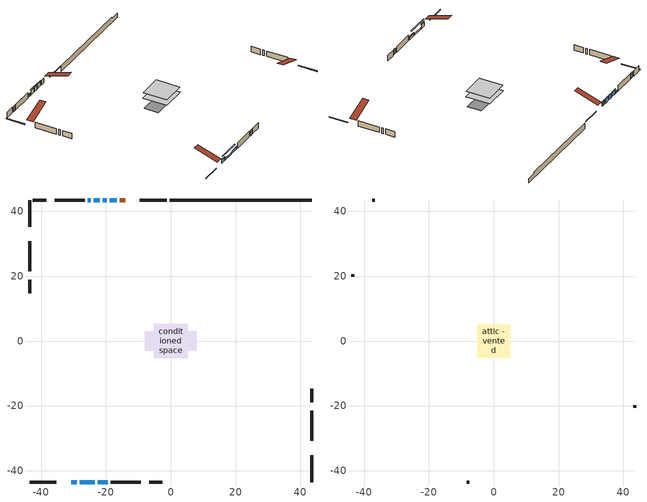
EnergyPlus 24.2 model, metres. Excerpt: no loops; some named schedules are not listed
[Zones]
conditioned space
 floor adiabatic (AdiabaticFloorConstruction): -5.28,-5.28 -5.28,5.28 5.28,5.28 5.28,-5.28 z1.22
 floor foundation (Slab1 construction): -7.99,-2.98 -7.99,2.98 7.99,2.98 7.99,-2.98 z-1.22
 wall outside (RimJoist1 construction): -1.28,43.54 -9.51,43.54 / -43.54,-43.54 -35.31,-43.54 / -43.54,43.54 -43.54,35.31 / 43.54,-43.54 43.54,-35.31 z1.22:1.52
 wall outside (AdiabaticWallConstruction 1): -14.02,43.54 -15.7,43.54 z1.22:3.25
 wall outside (AdiabaticWallConstruction): -30.8,-43.54 -28.97,-43.54 z1.22:2.74; -28.04,-43.54 -23.47,-43.54 / -24.75,43.54 -25.67,43.54 z1.22:1.83; -22.54,-43.54 -19.49,-43.54 z1.22:2.14; -16.63,43.54 -18.77,43.54 / -19.69,43.54 -21.07,43.54 z1.22:3.05; -21.99,43.54 -23.82,43.54 z1.22:3.2
 wall outside (Wall1 construction): -26.6,43.54 -35.88,43.54 / -18.56,-43.54 -9.28,-43.54 / -43.54,30.8 -43.54,21.51 / 43.54,-30.8 43.54,-21.51 z1.22:3.66
 wall outside (Wall3 construction): -38.51,43.54 -42.61,43.54 / -6.64,-43.54 -2.55,-43.54 / -43.54,18.88 -43.54,14.79 / 43.54,-18.88 43.54,-14.79 z1.22:3.66
 wall foundation (FoundationWall1 construction): -0.35,43.54,-1.22 -0.35,43.54,1.22 39.15,43.54,1.22 39.15,43.54,0.59 43.54,43.54,0.59 43.54,43.54,-1.22
 window (WindowConstruction): -30.8,-43.54 -28.97,-43.54 z1.22:2.74
 window (WindowConstruction 6): -28.04,-43.54 -23.47,-43.54 z1.22:1.83
 window (WindowConstruction 1): -22.54,-43.54 -19.49,-43.54 z1.22:2.13
 window (WindowConstruction 2): -16.63,43.54 -18.76,43.54 z1.22:3.05
 window (WindowConstruction 3): -19.69,43.54 -21.07,43.54 z1.22:3.05
 window (WindowConstruction 4): -21.99,43.54 -23.82,43.54 z1.22:3.2
 window (WindowConstruction 5): -24.75,43.54 -25.67,43.54 z1.22:1.83
 door (Door): -14.02,43.54 -15.7,43.54 z1.22:3.25
 ceiling adiabatic (AdiabaticFloorConstruction): 5.28,-5.28 5.28,5.28 -5.28,5.28 -5.28,-5.28 z1.22
attic - vented
 floor to conditioned space (Floor1 construction Reversed): -5.17,-5.17 -5.17,5.17 5.17,5.17 5.17,-5.17 z3.66
 wall outside (Wall2 construction): -36.81,43.54 -37.59,43.54 / -8.35,-43.54 -7.57,-43.54 / -43.54,20.59 -43.54,19.81 / 43.54,-20.59 43.54,-19.81 z1.22:3.66
 roof outside (Roof1 construction): -13.09,43.54,3.66 -13.09,33.47,7.01 -10.44,33.47,7.01 -10.44,43.54,3.66; -31.73,-43.54,3.66 -31.73,-33.47,7.01 -34.38,-33.47,7.01 -34.38,-43.54,3.66; -43.54,31.73,3.66 -33.47,31.73,7.01 -33.47,34.38,7.01 -43.54,34.38,3.66; 43.54,-31.73,3.66 33.47,-31.73,7.01 33.47,-34.38,7.01 43.54,-34.38,3.66
shading: -28.67,-43.54 -31.1,-43.54 -31.1,-43.84 -28.67,-43.84 z3.04; -21.03,-43.54 -30.48,-43.54 -30.48,-43.84 -21.03,-43.84 z4.27; -19.19,-43.54 -22.84,-43.54 -22.84,-43.84 -19.19,-43.84 z2.43; -19.06,43.54 -16.33,43.54 -16.33,43.84 -19.06,43.84 z3.35; -21.36,43.54 -19.4,43.54 -19.4,43.84 -21.36,43.84 z3.35; -24.12,43.54 -21.7,43.54 -21.7,43.84 -24.12,43.84 z3.5; -25.97,43.54 -24.45,43.54 -24.45,43.84 -25.97,43.84 z2.13
[Building]
Building 1: Terrain=Suburbs
[Site:Location]
Sault Ste Marie AP_ON: Latitude {deg}=46.49; Longitude {deg}=-84.51; Time Zone {hr}=-5; Elevation {m}=192; Keep Site Location Information=Yes
[Site:GroundTemperature:Shallow]
0.840846, -1.16074, -1.32103, -0.371179, 3.44196, 7.23733, 10.5277, 12.6121, 12.7892, 11.0939, 7.8874, 4.20846
[Site:WaterMainsTemperature]
Calculation Method=Schedule; Temperature Schedule=mains temperature schedule
[Material] Roughness=Rough; Thermal Absorptance=0.9
Name | Thickness {m} | Conductivity {W/m-K} | Density {kg/m3} | Specific Heat {J/kg-K} | Solar Absorptance | Visible Absorptance
asphalt or fiberglass shingles | 0.00635 | 0.162714 | 1121.4 | 1465.45 | 0.4 | 0.4
ceiling loosefill ins | 0.254 | 0.0480833 | 16.02 | 1046.75 | 0.7 | 0.7
ceiling stud and cavity | 0.1397 | 0.148571 | 65.682 | 1177.47 | 0.7 | 0.7
concrete 4.0 in. | 0.1016 | 1.803125 | 2242.8 | 837.4 | 0.7 | 0.7
concrete 8.0 in. | 0.2032 | 1.803125 | 2242.8 | 837.4 | 0.7 | 0.7
door material | 0.04445 | 0.327969 | 512.64 | 1214.23 | 0.7 | 0.7
exterior vertical ins | 0.0442575 | 0.029427 | 32.04 | 1214.23 | 0.7 | 0.7
floor covering | 0.0127 | 0.0433444 | 54.468 | 1339.84 | 0.6 | 0.6
floor rigid ins; wall rigid ins | 0.512978 | 0.029427 | 32.04 | 1214.23 | 0.7 | 0.7
floor stud and cavity | 0.1397 | 1.75129 | 37.0049 | 1207.88 | 0.7 | 0.7
furniture material conditioned space 1 | 0.1524 | 0.115458 | 640.8 | 1214.23 | 0.6 | 0.6
gypsum board | 0.0127 | 0.160291 | 801 | 837.4 | 0.6 | 0.6
gypsum board 1 | 0.0127 | 0.160291 | 801 | 837.4 | 0.7 | 0.7
osb sheathing 0.5 in. | 0.0127 | 0.115458 | 512.64 | 1214.23 | 0.7 | 0.7
osb sheathing 0.75 in. | 0.01905 | 0.115458 | 512.64 | 1214.23 | 0.7 | 0.7
osb sheathing 2.0 in. | 0.0508 | 0.115458 | 512.64 | 1214.23 | 0.7 | 0.7
rim joist stud and cavity | 0.0508 | 0.0293316 | 125.044 | 1163.47 | 0.6 | 0.6
wall stud and cavity | 0.1397 | 0.0809575 | 139.0536 | 1170.24 | 0.7 | 0.7
wall stud and cavity 1 | 0.0889 | 6.9971 | 50.32683 | 1063.81 | 0.6 | 0.6
wall stud and cavity 2 | 0.1397 | 0.102875 | 139.0536 | 1170.24 | 0.7 | 0.7
wall stud and cavity 3 | 0.0889 | 0.380278 | 52.3479 | 1209.89 | 0.7 | 0.7
wall stud and cavity 4 | 0.0889 | 0.391764 | 83.0341 | 1211.67 | 0.7 | 0.7
wood siding | 0.0254 | 0.102417 | 544.68 | 1172.36 | 0.4 | 0.4
wood siding 1 | 0.00254 | 0.102417 | 544.68 | 1172.36 | 0.4 | 0.4
wood siding 2; wood siding 3; wood siding 4 | 0.0254 | 0.102417 | 544.68 | 1172.36 | 0.7 | 0.7
[WindowMaterial:SimpleGlazingSystem]
Name | U-Factor {W/m2-K} | Solar Heat Gain Coefficient
WindowMaterial | 2.906 | 0.64
WindowMaterial 1 | 2.94348 | 0.59
WindowMaterial 2 | 2.89237 | 0.66
WindowMaterial 3 | 3.01672 | 0.5
WindowMaterial 4 | 4.23692 | 0.68
WindowMaterial 5 | 2.99571 | 0.51
WindowMaterial 6 | 2.98038 | 0.54
[Construction]
AdiabaticFloorConstruction: floor stud and cavity, floor rigid ins, osb sheathing 0.75 in., floor covering
AdiabaticWallConstruction: wood siding 3, wall rigid ins, wall stud and cavity 3, gypsum board
AdiabaticWallConstruction 1: wood siding 4, wall rigid ins, wall stud and cavity 3, gypsum board
Door: door material
Floor1 construction Reversed: gypsum board, ceiling stud and cavity, ceiling loosefill ins
FoundationWall1 construction: concrete 8.0 in., gypsum board 1
furniture construction conditioned space 1: furniture material conditioned space 1
PartitionWallConstruction: gypsum board, wall stud and cavity 4, gypsum board
RimJoist1 construction: wood siding 2, osb sheathing 2.0 in., rim joist stud and cavity
Roof1 construction: asphalt or fiberglass shingles
Slab1 construction: concrete 4.0 in.
Wall1 construction: wood siding, osb sheathing 0.5 in., wall stud and cavity, gypsum board
Wall2 construction: wood siding 1, wall stud and cavity 1
Wall3 construction: wood siding, osb sheathing 0.5 in., wall stud and cavity 2, gypsum board
WindowConstruction: WindowMaterial
WindowConstruction 1: WindowMaterial 1
WindowConstruction 2: WindowMaterial 2
WindowConstruction 3: WindowMaterial 3
WindowConstruction 4: WindowMaterial 4
WindowConstruction 5: WindowMaterial 5
WindowConstruction 6: WindowMaterial 6
[Zone] Multiplier=1; Part of Total Floor Area=Yes
Name | Volume {m3}
attic - vented | 58.13
conditioned space | 528.4
[Space]
Name | Zone | Volume {m3}
attic - vented 1 | attic - vented | 58.13
conditioned space 1 | conditioned space | 528.4
[ZoneInfiltration:EffectiveLeakageArea]
infil attic - vented 1: Zone or Space=attic - vented 1; Schedule=Always On Discrete; Effective Air Leakage Area {cm2}=4200; Stack Coefficient=0.000402825; Wind Coefficient=1.35606e-05
[ZoneMixing]
whole house fan mix: Zone or Space=attic - vented; Schedule=Always On Continuous; Design Flow Rate Calculation Method=Flow/Zone; Design Flow Rate {m3/s}=0; Source Zone or Space=conditioned space
[SurfaceProperty:ExposedFoundationPerimeter]
Slab1: Exposed Perimeter Calculation Method=TotalExposedPerimeter; Total Exposed Perimeter {m}=43.892
[InternalMass] Zone or ZoneList=conditioned space; Space or SpaceList=conditioned space 1
Name | Construction | Surface Area {m2}
furniture mass conditioned space 1 | furniture construction conditioned space 1 | 82.68
partition wall mass | PartitionWallConstruction | 206.7
[Lights]
interior lighting: Zone or ZoneList or Space or SpaceList=conditioned space 1; Schedule=interior lighting schedule; Design Level Calculation Method=LightingLevel; Lighting Level {W}=343.2; Return Air Fraction=0; Fraction Radiant=0.6; Fraction Visible=0.2; Fraction Replaceable=1
[People]
occupants: Zone or ZoneList or Space or SpaceList=conditioned space 1; Number of People Schedule=occupants schedule; Number of People Calculation Method=People; Number of People=3; Fraction Radiant=0.314171; Sensible Heat Fraction=0.56303; Activity Level Schedule=occupants activity schedule; Carbon Dioxide Generation Rate {m3/s-W}=0; Enable ASHRAE 55 Comfort Warnings=No; Mean Radiant Temperature Calculation Type=EnclosureAveraged
[ElectricEquipment] Zone or ZoneList or Space or SpaceList=conditioned space 1; Design Level Calculation Method=EquipmentLevel
Name | Schedule | Design Level {W} | Fraction Latent | Fraction Radiant | Fraction Lost
clothes dryer | clothes dryer schedule | 140.772 | 0.015 | 0.081 | 0.85
clothes washer | clothes washer schedule | 32.1985 | 0.03 | 0.162 | 0.7
cooking range | cooking range schedule | 215.147 | 0.08 | 0.432 | 0.2
dishwasher | dishwasher schedule | 66.8632 | 0.3 | 0.18 | 0.4
fridge | fridge schedule | 72.9452 | 0 | 0.6 | 0
mech vent bath fan 0 | mech vent bath fan 0 schedule | 50.2 | 0 | 0 | 1
mech vent bath fan 1 | mech vent bath fan 1 schedule | 50.2 | 0 | 0 | 1
mech vent house fan | mech vent house fan schedule | 0 | 0 | 0 | 1
mech vent house fan cfis | mech vent house fan cfis schedule | 0 | 0 | 0 | 0
mech vent range fan 0 | mech vent range fan 0 schedule | 57 | 0 | 0 | 1
misc plug loads | misc plug loads schedule | 494.7 | 0.045 | 0.513 | 0.1
whole house fan | Always On Discrete | 0 | 0 | 0 | 1
[OtherEquipment] Zone or ZoneList or Space or SpaceList=conditioned space 1; Design Level Calculation Method=EquipmentLevel
Name | Fuel Type | Schedule | Design Level {W} | Fraction Latent | Fraction Radiant | Fraction Lost
clothes dryer 1 | Electricity | clothes dryer schedule | 0 | 0.015 | 0.081 | 0.85
cooking range 1 | Electricity | cooking range schedule | 0 | 0.08 | 0.432 | 0.2
general water use latent | None | general water use schedule | 62.594 | 1 | 0 | 0
general water use sensible | None | general water use schedule | -61.6891 | 0 | 0.6 | 0
mech vent house fan latent load | None | Always On Discrete | 0 | 1 | 0 | 0
mech vent house fan sensible load | None | Always On Discrete | 0 | 0 | 0 | 0
water heater energy adjustment1 | Electricity | Always On Discrete | 0.01 | 0 | 0 | 1
[ZoneInfiltration:DesignFlowRate] Zone or ZoneList or Space or SpaceList=conditioned space 1; Schedule=Always On Discrete; Design Flow Rate Calculation Method=Flow/Zone; Design Flow Rate {m3/s}=0
infil flow; natural vent flow; whole house fan flow
[ZoneControl:Thermostat]
conditioned space Thermostat: Zone or ZoneList=conditioned space; Control Type Schedule=conditioned space Thermostat Schedule; Control 1=conditioned space temperature setpoint; Temperature Difference Between Cutout And Setpoint {deltaC}=0
[ZoneHVAC:Baseboard:Convective:Electric]
electric baseboard: Availability Schedule=Always On Discrete; Heating Design Capacity {W}=14345.8; Efficiency=1
[Zone equipment]
conditioned space: electric baseboard
[Foundation:Kiva]
Foundation Kiva 1: Initial Indoor Air Temperature {C}=18; Wall Height Above Grade {m}=1.21999; Wall Depth Below Slab {m}=0.2032; Custom Block Material Name 1=exterior vertical ins; Custom Block Depth 1 {m}=2.43998; Custom Block X Position 1 {m}=0.2159; Custom Block Z Position 1 {m}=0
[Foundation:Kiva:Settings]
Soil Conductivity {W/m-K}=0.849921; Soil Density {kg/m3}=1842.3; Soil Specific Heat {J/kg-K}=418.7; Ground Solar Absorptivity=0.9; Ground Thermal Absorptivity=0.9; Ground Surface Roughness {m}=0.03; Far-Field Width {m}=40; Deep-Ground Boundary Condition=ZeroFlux; Deep-Ground Depth {m}=40; Minimum Cell Dimension {m}=0.2; Maximum Cell Growth Coefficient=3; Simulation Timestep=Timestep
[Exterior:Lights]
exterior lighting: Schedule=exterior lighting schedule; Design Level {W}=75.6
[EnergyManagementSystem:GlobalVariable]
infil_program_Qfan
infil_program_Qinf
natural_vent_program_Qnv
natural_vent_program_Qwhf
[EnergyManagementSystem:Sensor]
Name | Output:Variable or Output:Meter Index Key | Output:Variable or Output:Meter
airflow_gain | infil flow | Infiltration Sensible Heat Gain Energy
airflow_gain_1 | natural vent flow | Infiltration Sensible Heat Gain Energy
airflow_gain_2 | whole house fan flow | Infiltration Sensible Heat Gain Energy
airflow_loss | infil flow | Infiltration Sensible Heat Loss Energy
airflow_loss_1 | natural vent flow | Infiltration Sensible Heat Loss Energy
airflow_loss_2 | whole house fan flow | Infiltration Sensible Heat Loss Energy
clg_load_cond |  | Cooling:EnergyTransfer:Zone:CONDITIONED SPACE
clg_sp_s; clg_sp_s_1 | cooling setpoint | Schedule Value
clothes_dryer_exhaust_0_sch_s | clothes dryer exhaust 0 schedule | Schedule Value
conditioned_space_clg_unmet_s | conditioned space | Zone Cooling Setpoint Not Met Time
conditioned_space_htg_unmet_s | conditioned space | Zone Heating Setpoint Not Met Time
cool_season | cooling season schedule | Schedule Value
fridge_tin_s | conditioned space | Zone Mean Air Temperature
htg_load_cond |  | Heating:EnergyTransfer:Zone:CONDITIONED SPACE
htg_sp_s; htg_sp_s_1 | heating setpoint | Schedule Value
ig_ee_conv | clothes dryer | Electric Equipment Convective Heating Energy
ig_ee_conv_2 | cooking range | Electric Equipment Convective Heating Energy
ig_ee_conv_4 | fridge | Electric Equipment Convective Heating Energy
ig_ee_conv_5 | misc plug loads | Electric Equipment Convective Heating Energy
ig_ee_conv_6 | whole house fan | Electric Equipment Convective Heating Energy
ig_ee_rad | clothes dryer | Electric Equipment Radiant Heating Energy
ig_ee_rad_2 | cooking range | Electric Equipment Radiant Heating Energy
ig_ee_rad_4 | fridge | Electric Equipment Radiant Heating Energy
ig_ee_rad_5 | misc plug loads | Electric Equipment Radiant Heating Energy
ig_ee_rad_6 | whole house fan | Electric Equipment Radiant Heating Energy
ig_lgt_conv | interior lighting | Lights Convective Heating Energy
ig_lgt_rad | interior lighting | Lights Radiant Heating Energy
ig_lgt_vis | interior lighting | Lights Visible Radiation Heating Energy
ig_oe_conv | clothes dryer 1 | Other Equipment Convective Heating Energy
ig_oe_conv_1 | cooking range 1 | Other Equipment Convective Heating Energy
ig_oe_conv_2 | general water use latent | Other Equipment Convective Heating Energy
ig_oe_conv_3 | general water use sensible | Other Equipment Convective Heating Energy
ig_oe_conv_4 | water heater energy adjustment1 | Other Equipment Convective Heating Energy
ig_oe_rad | clothes dryer 1 | Other Equipment Radiant Heating Energy
ig_oe_rad_1 | cooking range 1 | Other Equipment Radiant Heating Energy
ig_oe_rad_2 | general water use latent | Other Equipment Radiant Heating Energy
ig_oe_rad_3 | general water use sensible | Other Equipment Radiant Heating Energy
ig_oe_rad_4 | water heater energy adjustment1 | Other Equipment Radiant Heating Energy
ig_ppl_conv | occupants | People Convective Heating Energy
ig_ppl_rad | occupants | People Radiant Heating Energy
im_conv | furniture mass conditioned space 1 | Surface Inside Face Convection Heat Gain Energy
im_conv_1 | partition wall mass | Surface Inside Face Convection Heat Gain Energy
im_ig | furniture mass conditioned space 1 | Surface Inside Face Internal Gains Radiation Heat Gain Energy
im_ig_1 | partition wall mass | Surface Inside Face Internal Gains Radiation Heat Gain Energy
im_lgt | furniture mass conditioned space 1 | Surface Inside Face Lights Radiation Heat Gain Energy
im_lgt_1 | partition wall mass | Surface Inside Face Lights Radiation Heat Gain Energy
im_sol | furniture mass conditioned space 1 | Surface Inside Face Solar Radiation Heat Gain Energy
im_sol_1 | partition wall mass | Surface Inside Face Solar Radiation Heat Gain Energy
im_surf | furniture mass conditioned space 1 | Surface Inside Face Net Surface Thermal Radiation Heat Gain Energy
im_surf_1 | partition wall mass | Surface Inside Face Net Surface Thermal Radiation Heat Gain Energy
mech_vent_bath_fan_0_sch_s | mech vent bath fan 0 schedule | Schedule Value
mech_vent_bath_fan_1_sch_s | mech vent bath fan 1 schedule | Schedule Value
mech_vent_range_fan_0_sch_s | mech vent range fan 0 schedule | Schedule Value
mv_conv | mech vent bath fan 0 | Electric Equipment Convective Heating Energy
mv_conv_1 | mech vent bath fan 1 | Electric Equipment Convective Heating Energy
mv_conv_2 | mech vent house fan | Electric Equipment Convective Heating Energy
mv_conv_3 | mech vent house fan cfis | Electric Equipment Convective Heating Energy
mv_conv_4 | mech vent range fan 0 | Electric Equipment Convective Heating Energy
mv_conv_5 | mech vent house fan latent load | Other Equipment Convective Heating Energy
mv_conv_6 | mech vent house fan sensible load | Other Equipment Convective Heating Energy
mv_rad | mech vent bath fan 0 | Electric Equipment Radiant Heating Energy
mv_rad_1 | mech vent bath fan 1 | Electric Equipment Radiant Heating Energy
mv_rad_2 | mech vent house fan | Electric Equipment Radiant Heating Energy
mv_rad_3 | mech vent house fan cfis | Electric Equipment Radiant Heating Energy
mv_rad_4 | mech vent range fan 0 | Electric Equipment Radiant Heating Energy
mv_rad_5 | mech vent house fan latent load | Other Equipment Radiant Heating Energy
mv_rad_6 | mech vent house fan sensible load | Other Equipment Radiant Heating Energy
natural_vent_s | natural vent schedule | Schedule Value
out_pb_s |  | Site Outdoor Air Barometric Pressure
out_wt_s |  | Site Outdoor Air Humidity Ratio
site_vw_s |  | Site Wind Speed
ss_back_out | Window1 | Surface Window Shortwave from Zone Back Out Window Heat Transfer Rate
ss_back_out_1 | Window10 | Surface Window Shortwave from Zone Back Out Window Heat Transfer Rate
ss_back_out_2 | Window2 | Surface Window Shortwave from Zone Back Out Window Heat Transfer Rate
ss_back_out_3 | Window4 | Surface Window Shortwave from Zone Back Out Window Heat Transfer Rate
ss_back_out_4 | Window5 | Surface Window Shortwave from Zone Back Out Window Heat Transfer Rate
ss_back_out_5 | Window8 | Surface Window Shortwave from Zone Back Out Window Heat Transfer Rate
ss_back_out_6 | Window9 | Surface Window Shortwave from Zone Back Out Window Heat Transfer Rate
ss_conv | Door1 | Surface Inside Face Convection Heat Gain Energy
ss_conv_1 | Window1 | Surface Inside Face Convection Heat Gain Energy
ss_conv_2 | Window10 | Surface Inside Face Convection Heat Gain Energy
ss_conv_3 | Window2 | Surface Inside Face Convection Heat Gain Energy
ss_conv_4 | Window4 | Surface Inside Face Convection Heat Gain Energy
ss_conv_5 | Window5 | Surface Inside Face Convection Heat Gain Energy
ss_conv_6 | Window8 | Surface Inside Face Convection Heat Gain Energy
ss_conv_7 | Window9 | Surface Inside Face Convection Heat Gain Energy
ss_ig | Door1 | Surface Inside Face Internal Gains Radiation Heat Gain Energy
ss_ig_1 | Window1 | Surface Inside Face Internal Gains Radiation Heat Gain Energy
ss_ig_2 | Window10 | Surface Inside Face Internal Gains Radiation Heat Gain Energy
ss_ig_3 | Window2 | Surface Inside Face Internal Gains Radiation Heat Gain Energy
ss_ig_4 | Window4 | Surface Inside Face Internal Gains Radiation Heat Gain Energy
ss_ig_5 | Window5 | Surface Inside Face Internal Gains Radiation Heat Gain Energy
ss_ig_6 | Window8 | Surface Inside Face Internal Gains Radiation Heat Gain Energy
ss_ig_7 | Window9 | Surface Inside Face Internal Gains Radiation Heat Gain Energy
ss_lgt | Door1 | Surface Inside Face Lights Radiation Heat Gain Energy
ss_sol | Door1 | Surface Inside Face Solar Radiation Heat Gain Energy
ss_surf | Door1 | Surface Inside Face Net Surface Thermal Radiation Heat Gain Energy
ss_surf_1 | Window1 | Surface Inside Face Net Surface Thermal Radiation Heat Gain Energy
ss_surf_2 | Window10 | Surface Inside Face Net Surface Thermal Radiation Heat Gain Energy
ss_surf_3 | Window2 | Surface Inside Face Net Surface Thermal Radiation Heat Gain Energy
ss_surf_4 | Window4 | Surface Inside Face Net Surface Thermal Radiation Heat Gain Energy
ss_surf_5 | Window5 | Surface Inside Face Net Surface Thermal Radiation Heat Gain Energy
ss_surf_6 | Window8 | Surface Inside Face Net Surface Thermal Radiation Heat Gain Energy
ss_surf_7 | Window9 | Surface Inside Face Net Surface Thermal Radiation Heat Gain Energy
ss_trans_in | Window1 | Surface Window Transmitted Solar Radiation Rate
ss_trans_in_1 | Window10 | Surface Window Transmitted Solar Radiation Rate
ss_trans_in_2 | Window2 | Surface Window Transmitted Solar Radiation Rate
ss_trans_in_3 | Window4 | Surface Window Transmitted Solar Radiation Rate
ss_trans_in_4 | Window5 | Surface Window Transmitted Solar Radiation Rate
ss_trans_in_5 | Window8 | Surface Window Transmitted Solar Radiation Rate
ss_trans_in_6 | Window9 | Surface Window Transmitted Solar Radiation Rate
ss_trans_out | Window1 | Surface Inside Face Initial Transmitted Diffuse Transmitted Out Window Solar Radiation Rate
ss_trans_out_1 | Window10 | Surface Inside Face Initial Transmitted Diffuse Transmitted Out Window Solar Radiation Rate
ss_trans_out_2 | Window2 | Surface Inside Face Initial Transmitted Diffuse Transmitted Out Window Solar Radiation Rate
ss_trans_out_3 | Window4 | Surface Inside Face Initial Transmitted Diffuse Transmitted Out Window Solar Radiation Rate
ss_trans_out_4 | Window5 | Surface Inside Face Initial Transmitted Diffuse Transmitted Out Window Solar Radiation Rate
ss_trans_out_5 | Window8 | Surface Inside Face Initial Transmitted Diffuse Transmitted Out Window Solar Radiation Rate
ss_trans_out_6 | Window9 | Surface Inside Face Initial Transmitted Diffuse Transmitted Out Window Solar Radiation Rate
s_conv | Floor1 | Surface Inside Face Convection Heat Gain Energy
s_conv_1 | FoundationWall1 | Surface Inside Face Convection Heat Gain Energy
s_conv_10 | Wall1:180 | Surface Inside Face Convection Heat Gain Energy
s_conv_11 | Wall1:270 | Surface Inside Face Convection Heat Gain Energy
s_conv_12 | Wall1:90 | Surface Inside Face Convection Heat Gain Energy
s_conv_13 | Wall3:0 | Surface Inside Face Convection Heat Gain Energy
s_conv_14 | Wall3:180 | Surface Inside Face Convection Heat Gain Energy
s_conv_15 | Wall3:270 | Surface Inside Face Convection Heat Gain Energy
s_conv_16 | Wall3:90 | Surface Inside Face Convection Heat Gain Energy
s_conv_2 | inferred conditioned ceiling | Surface Inside Face Convection Heat Gain Energy
s_conv_3 | inferred conditioned floor | Surface Inside Face Convection Heat Gain Energy
s_conv_4 | RimJoist1:0 | Surface Inside Face Convection Heat Gain Energy
s_conv_5 | RimJoist1:180 | Surface Inside Face Convection Heat Gain Energy
s_conv_6 | RimJoist1:270 | Surface Inside Face Convection Heat Gain Energy
s_conv_7 | RimJoist1:90 | Surface Inside Face Convection Heat Gain Energy
s_conv_8 | Slab1 | Surface Inside Face Convection Heat Gain Energy
s_conv_9 | Wall1:0 | Surface Inside Face Convection Heat Gain Energy
s_ig | Floor1 | Surface Inside Face Internal Gains Radiation Heat Gain Energy
s_ig_1 | FoundationWall1 | Surface Inside Face Internal Gains Radiation Heat Gain Energy
s_ig_10 | Wall1:180 | Surface Inside Face Internal Gains Radiation Heat Gain Energy
s_ig_11 | Wall1:270 | Surface Inside Face Internal Gains Radiation Heat Gain Energy
s_ig_12 | Wall1:90 | Surface Inside Face Internal Gains Radiation Heat Gain Energy
s_ig_13 | Wall3:0 | Surface Inside Face Internal Gains Radiation Heat Gain Energy
s_ig_14 | Wall3:180 | Surface Inside Face Internal Gains Radiation Heat Gain Energy
s_ig_15 | Wall3:270 | Surface Inside Face Internal Gains Radiation Heat Gain Energy
s_ig_16 | Wall3:90 | Surface Inside Face Internal Gains Radiation Heat Gain Energy
s_ig_2 | inferred conditioned ceiling | Surface Inside Face Internal Gains Radiation Heat Gain Energy
s_ig_3 | inferred conditioned floor | Surface Inside Face Internal Gains Radiation Heat Gain Energy
s_ig_4 | RimJoist1:0 | Surface Inside Face Internal Gains Radiation Heat Gain Energy
s_ig_5 | RimJoist1:180 | Surface Inside Face Internal Gains Radiation Heat Gain Energy
s_ig_6 | RimJoist1:270 | Surface Inside Face Internal Gains Radiation Heat Gain Energy
s_ig_7 | RimJoist1:90 | Surface Inside Face Internal Gains Radiation Heat Gain Energy
s_ig_8 | Slab1 | Surface Inside Face Internal Gains Radiation Heat Gain Energy
s_ig_9 | Wall1:0 | Surface Inside Face Internal Gains Radiation Heat Gain Energy
s_lgt | Floor1 | Surface Inside Face Lights Radiation Heat Gain Energy
s_lgt_1 | FoundationWall1 | Surface Inside Face Lights Radiation Heat Gain Energy
s_lgt_10 | Wall1:180 | Surface Inside Face Lights Radiation Heat Gain Energy
s_lgt_11 | Wall1:270 | Surface Inside Face Lights Radiation Heat Gain Energy
s_lgt_12 | Wall1:90 | Surface Inside Face Lights Radiation Heat Gain Energy
s_lgt_13 | Wall3:0 | Surface Inside Face Lights Radiation Heat Gain Energy
s_lgt_14 | Wall3:180 | Surface Inside Face Lights Radiation Heat Gain Energy
s_lgt_15 | Wall3:270 | Surface Inside Face Lights Radiation Heat Gain Energy
s_lgt_16 | Wall3:90 | Surface Inside Face Lights Radiation Heat Gain Energy
s_lgt_2 | inferred conditioned ceiling | Surface Inside Face Lights Radiation Heat Gain Energy
s_lgt_3 | inferred conditioned floor | Surface Inside Face Lights Radiation Heat Gain Energy
s_lgt_4 | RimJoist1:0 | Surface Inside Face Lights Radiation Heat Gain Energy
s_lgt_5 | RimJoist1:180 | Surface Inside Face Lights Radiation Heat Gain Energy
s_lgt_6 | RimJoist1:270 | Surface Inside Face Lights Radiation Heat Gain Energy
s_lgt_7 | RimJoist1:90 | Surface Inside Face Lights Radiation Heat Gain Energy
s_lgt_8 | Slab1 | Surface Inside Face Lights Radiation Heat Gain Energy
s_lgt_9 | Wall1:0 | Surface Inside Face Lights Radiation Heat Gain Energy
